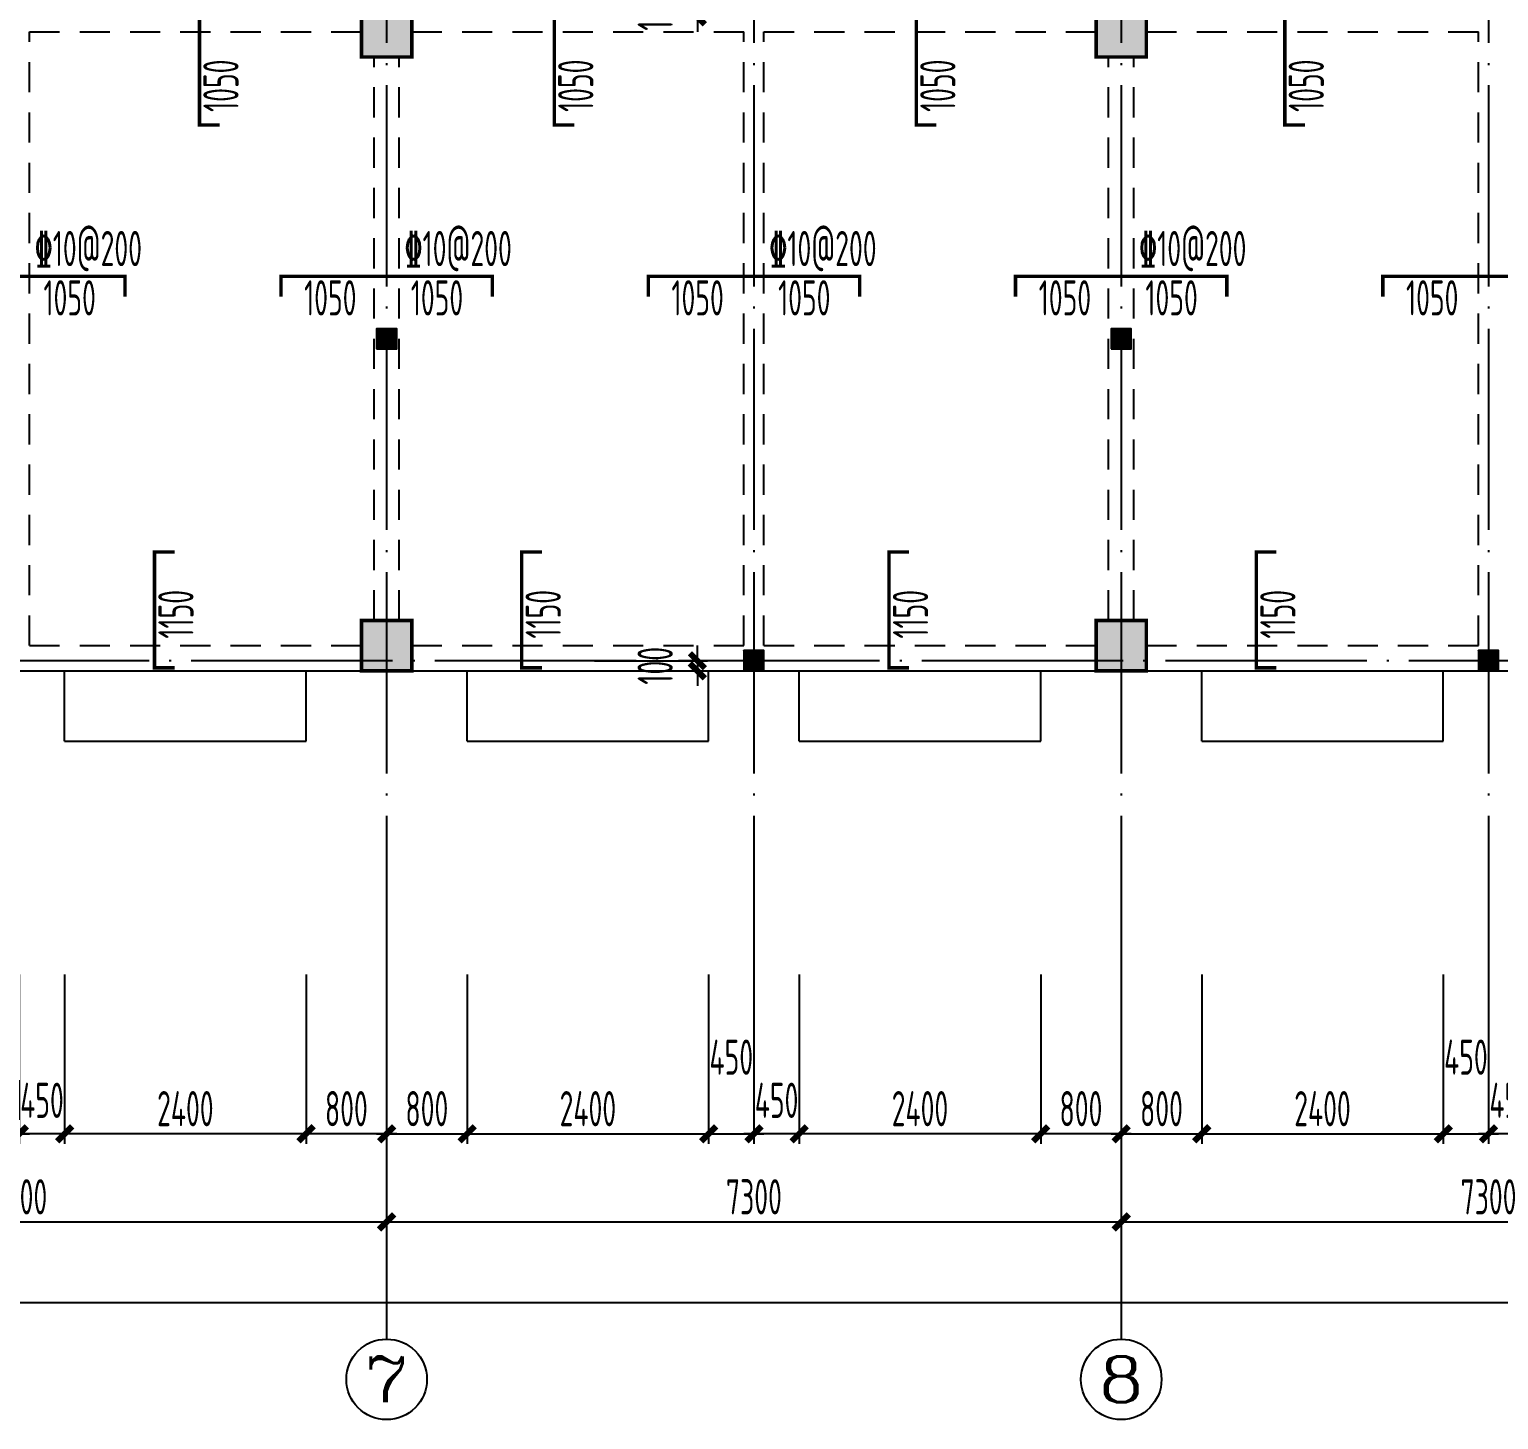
# Model space of a CAD drawing. Extents: x -472319 to -112444, y -516749 to -5704.
# Drawn here: x -264044 to -249444, y -131642 to -117824 of the extents above; entities that cross this region are included whole.
import ezdxf
from ezdxf.enums import TextEntityAlignment as Align

# ---------------------------------------------------------------- set-up
doc = ezdxf.new("R2010")
doc.units = 0
doc.header["$LTSCALE"] = 100
doc.header["$MEASUREMENT"] = 0
for name, pattern in [('3', [5, 3, -2]), ('CENTER', [2, 1.25, -0.25, 0.25, -0.25]), ('DOTE', [2.42, 2, -0.2, 0.02, -0.2])]:
    doc.linetypes.add(name, pattern=pattern)
for name, color, linetype in [('1301', 24, 'Continuous'), ('1305', 1, 'Continuous'), ('1306', 94, 'Continuous'), ('1307', 7, 'Continuous'), ('AXIS', 3, 'Continuous'), ('AXIS_TEXT', 7, 'Continuous'), ('COLUMN', 9, 'Continuous'), ('DOTE', 1, 'CENTER'), ('S_BEAM', 4, 'Continuous'), ('S_BEAMDASH', 134, '3'), ('S_CL', 2, 'Continuous'), ('坡道', 7, 'Continuous')]:
    doc.layers.add(name, color=color, linetype=linetype)
doc.styles.add('_TCH_AXIS', font='COMPLEX', dxfattribs={"bigfont": 'GBCBIG'})
doc.styles.add('COMPLEX', font='COMPLEX')
doc.styles.add('HZ', font='tssdeng.shx', dxfattribs={"width": 0.6, "height": 350, "bigfont": 'a.shx'})
doc.styles.get("Standard").update_dxf_attribs({"font": 'tssdeng.shx', "width": 0.6, "bigfont": 'a.shx'})
doc.dimstyles.new('DIMN', dxfattribs={"dimtxt": 350, "dimasz": 150, "dimexe": 100, "dimexo": 100, "dimgap": 75, "dimtad": 1, "dimdec": 0, "dimzin": 0, "dimdsep": 46, "dimtxsty": 'HZ', "dimblk": 'ARCHTICK', "dimcen": 0.09, "dimdle": 100, "dimclrd": 3, "dimclre": 3, "dimclrt": 7, "dimazin": 2, "dimtfac": 1, "dimtdec": 0, "dimtmove": 2, "dimatfit": 3, "dimldrblk": 'ARCHTICK', "dimfxl": 1, "dimtolj": 1, "dimtzin": 0, "dimarcsym": 0})

# ---------------------------------------------------------------- blocks, each defined once
blk = doc.blocks.new('_ArchTick')
at = {"color": 0, "linetype": 'ByBlock', "const_width": 0.4}
blk.add_lwpolyline([(-0.5, -0.5), (0.5, 0.5)], dxfattribs=at)
blk = doc.blocks.new('*D782')
at = {"layer": 'AXIS', "color": 3, "lineweight": -2, "transparency": 16777216}
for p, q in [((-267794, -128529), (-267794, -129777)), ((-260494, -128529), (-260494, -129777)), ((-267894, -129677), (-260394, -129677))]:
    blk.add_line(p, q, dxfattribs=at)
at = {"layer": 'Defpoints', "color": 0, "transparency": 16777216}
for p in [(-267794, -128429), (-260494, -128429), (-260494, -129677)]:
    blk.add_point(p, dxfattribs=at)
at = {"layer": 'AXIS', "color": 3, "lineweight": -2, "transparency": 16777216, "xscale": 150, "yscale": 150, "zscale": 150, "rotation": 180}
blk.add_blockref('_ArchTick', (-267794, -129677), dxfattribs=at)
at = {"layer": 'AXIS', "color": 3, "lineweight": -2, "transparency": 16777216, "xscale": 150, "yscale": 150, "zscale": 150}
blk.add_blockref('_ArchTick', (-260494, -129677), dxfattribs=at)
at = {"layer": 'AXIS', "color": 7, "transparency": 16777216, "insert": (-264144, -129427), "char_height": 350, "attachment_point": 5, "style": 'HZ'}
blk.add_mtext('\\A1;7300', dxfattribs=at)
blk = doc.blocks.new('*D783')
at = {"layer": 'AXIS', "color": 3, "lineweight": -2, "transparency": 16777216}
for p, q in [((-260494, -128529), (-260494, -129777)), ((-253194, -128529), (-253194, -129777)), ((-260594, -129677), (-253094, -129677))]:
    blk.add_line(p, q, dxfattribs=at)
at = {"layer": 'Defpoints', "color": 0, "transparency": 16777216}
for p in [(-260494, -128429), (-253194, -128429), (-253194, -129677)]:
    blk.add_point(p, dxfattribs=at)
at = {"layer": 'AXIS', "color": 3, "lineweight": -2, "transparency": 16777216, "xscale": 150, "yscale": 150, "zscale": 150, "rotation": 180}
blk.add_blockref('_ArchTick', (-260494, -129677), dxfattribs=at)
at = {"layer": 'AXIS', "color": 3, "lineweight": -2, "transparency": 16777216, "xscale": 150, "yscale": 150, "zscale": 150}
blk.add_blockref('_ArchTick', (-253194, -129677), dxfattribs=at)
at = {"layer": 'AXIS', "color": 7, "transparency": 16777216, "insert": (-256844, -129427), "char_height": 350, "attachment_point": 5, "style": 'HZ'}
blk.add_mtext('\\A1;7300', dxfattribs=at)
blk = doc.blocks.new('*D784')
at = {"layer": 'AXIS', "color": 3, "lineweight": -2, "transparency": 16777216}
for p, q in [((-253194, -128529), (-253194, -129777)), ((-245894, -128529), (-245894, -129777)), ((-253294, -129677), (-245794, -129677))]:
    blk.add_line(p, q, dxfattribs=at)
at = {"layer": 'Defpoints', "color": 0, "transparency": 16777216}
for p in [(-253194, -128429), (-245894, -128429), (-245894, -129677)]:
    blk.add_point(p, dxfattribs=at)
at = {"layer": 'AXIS', "color": 3, "lineweight": -2, "transparency": 16777216, "xscale": 150, "yscale": 150, "zscale": 150, "rotation": 180}
blk.add_blockref('_ArchTick', (-253194, -129677), dxfattribs=at)
at = {"layer": 'AXIS', "color": 3, "lineweight": -2, "transparency": 16777216, "xscale": 150, "yscale": 150, "zscale": 150}
blk.add_blockref('_ArchTick', (-245894, -129677), dxfattribs=at)
at = {"layer": 'AXIS', "color": 7, "transparency": 16777216, "insert": (-249544, -129427), "char_height": 350, "attachment_point": 5, "style": 'HZ'}
blk.add_mtext('\\A1;7300', dxfattribs=at)
blk = doc.blocks.new('*D786')
at = {"layer": 'AXIS', "color": 3, "lineweight": -2, "transparency": 16777216}
for p, q in [((-302694, -128529), (-302694, -130577)), ((-242894, -128529), (-242894, -130577)), ((-302794, -130477), (-242794, -130477))]:
    blk.add_line(p, q, dxfattribs=at)
at = {"layer": 'Defpoints', "color": 0, "transparency": 16777216}
for p in [(-302694, -128429), (-242894, -128429), (-242894, -130477)]:
    blk.add_point(p, dxfattribs=at)
at = {"layer": 'AXIS', "color": 3, "lineweight": -2, "transparency": 16777216, "xscale": 150, "yscale": 150, "zscale": 150, "rotation": 180}
blk.add_blockref('_ArchTick', (-302694, -130477), dxfattribs=at)
at = {"layer": 'AXIS', "color": 3, "lineweight": -2, "transparency": 16777216, "xscale": 150, "yscale": 150, "zscale": 150}
blk.add_blockref('_ArchTick', (-242894, -130477), dxfattribs=at)
at = {"layer": 'AXIS', "color": 7, "transparency": 16777216, "insert": (-272794, -130227), "char_height": 350, "attachment_point": 5, "style": 'HZ'}
blk.add_mtext('\\A1;59800', dxfattribs=at)
blk = doc.blocks.new('_AXISO')
blk.add_circle((0, 0), 0.5)
at = {"layer": 'AXIS_TEXT', "style": 'COMPLEX', "width": 1.041667}
blk.add_attdef('A', text='', height=0.56, dxfattribs=at).set_placement((-0.25, -0.28), (0.25, -0.28), align=Align.FIT)
blk = doc.blocks.new('*D849')
at = {"layer": '1301', "color": 3, "lineweight": -2, "transparency": 16777216}
for p, q in [((-249544, -127219), (-249544, -128901)), ((-249094, -127219), (-249094, -128901)), ((-248994, -128801), (-249644, -128801))]:
    blk.add_line(p, q, dxfattribs=at)
at = {"layer": 'Defpoints', "color": 0, "transparency": 16777216}
for p in [(-249544, -127119), (-249094, -127119), (-249544, -128801)]:
    blk.add_point(p, dxfattribs=at)
at = {"layer": '1301', "color": 3, "lineweight": -2, "transparency": 16777216, "xscale": 150, "yscale": 150, "zscale": 150, "rotation": 180}
blk.add_blockref('_ArchTick', (-249544, -128801), dxfattribs=at)
at = {"layer": '1301', "color": 3, "lineweight": -2, "transparency": 16777216, "xscale": 150, "yscale": 150, "zscale": 150}
blk.add_blockref('_ArchTick', (-249094, -128801), dxfattribs=at)
at = {"layer": '1301', "color": 7, "transparency": 16777216, "insert": (-249319, -128468), "char_height": 350, "attachment_point": 5, "style": 'HZ'}
blk.add_mtext('\\A1;450', dxfattribs=at)
blk = doc.blocks.new('*D850')
at = {"layer": '1301', "color": 3, "lineweight": -2, "transparency": 16777216}
for p, q in [((-253194, -127219), (-253194, -128901)), ((-252394, -127219), (-252394, -128901)), ((-253294, -128801), (-252294, -128801))]:
    blk.add_line(p, q, dxfattribs=at)
at = {"layer": 'Defpoints', "color": 0, "transparency": 16777216}
for p in [(-253194, -127119), (-252394, -127119), (-252394, -128801)]:
    blk.add_point(p, dxfattribs=at)
at = {"layer": '1301', "color": 3, "lineweight": -2, "transparency": 16777216, "xscale": 150, "yscale": 150, "zscale": 150, "rotation": 180}
blk.add_blockref('_ArchTick', (-253194, -128801), dxfattribs=at)
at = {"layer": '1301', "color": 3, "lineweight": -2, "transparency": 16777216, "xscale": 150, "yscale": 150, "zscale": 150}
blk.add_blockref('_ArchTick', (-252394, -128801), dxfattribs=at)
at = {"layer": '1301', "color": 7, "transparency": 16777216, "insert": (-252794, -128551), "char_height": 350, "attachment_point": 5, "style": 'HZ'}
blk.add_mtext('\\A1;800', dxfattribs=at)
blk = doc.blocks.new('*D851')
at = {"layer": '1301', "color": 3, "lineweight": -2, "transparency": 16777216}
for p, q in [((-252394, -127219), (-252394, -128901)), ((-249994, -127219), (-249994, -128901)), ((-252494, -128801), (-249894, -128801))]:
    blk.add_line(p, q, dxfattribs=at)
at = {"layer": 'Defpoints', "color": 0, "transparency": 16777216}
for p in [(-252394, -127119), (-249994, -127119), (-249994, -128801)]:
    blk.add_point(p, dxfattribs=at)
at = {"layer": '1301', "color": 3, "lineweight": -2, "transparency": 16777216, "xscale": 150, "yscale": 150, "zscale": 150, "rotation": 180}
blk.add_blockref('_ArchTick', (-252394, -128801), dxfattribs=at)
at = {"layer": '1301', "color": 3, "lineweight": -2, "transparency": 16777216, "xscale": 150, "yscale": 150, "zscale": 150}
blk.add_blockref('_ArchTick', (-249994, -128801), dxfattribs=at)
at = {"layer": '1301', "color": 7, "transparency": 16777216, "insert": (-251194, -128551), "char_height": 350, "attachment_point": 5, "style": 'HZ'}
blk.add_mtext('\\A1;2400', dxfattribs=at)
blk = doc.blocks.new('*D852')
at = {"layer": '1301', "color": 3, "lineweight": -2, "transparency": 16777216}
for p, q in [((-249994, -127219), (-249994, -128901)), ((-249544, -127219), (-249544, -128901)), ((-250094, -128801), (-249444, -128801))]:
    blk.add_line(p, q, dxfattribs=at)
at = {"layer": 'Defpoints', "color": 0, "transparency": 16777216}
for p in [(-249994, -127119), (-249544, -127119), (-249544, -128801)]:
    blk.add_point(p, dxfattribs=at)
at = {"layer": '1301', "color": 3, "lineweight": -2, "transparency": 16777216, "xscale": 150, "yscale": 150, "zscale": 150, "rotation": 180}
blk.add_blockref('_ArchTick', (-249994, -128801), dxfattribs=at)
at = {"layer": '1301', "color": 3, "lineweight": -2, "transparency": 16777216, "xscale": 150, "yscale": 150, "zscale": 150}
blk.add_blockref('_ArchTick', (-249544, -128801), dxfattribs=at)
at = {"layer": '1301', "color": 7, "transparency": 16777216, "insert": (-249769, -128039), "char_height": 350, "attachment_point": 5, "style": 'HZ'}
blk.add_mtext('\\A1;450', dxfattribs=at)
blk = doc.blocks.new('*D787')
at = {"layer": '1301', "color": 3, "lineweight": -2, "transparency": 16777216}
for p, q in [((-253994, -127219), (-253994, -128901)), ((-253194, -127219), (-253194, -128901)), ((-253094, -128801), (-254094, -128801))]:
    blk.add_line(p, q, dxfattribs=at)
at = {"layer": 'Defpoints', "color": 0, "transparency": 16777216}
for p in [(-253994, -127119), (-253194, -127119), (-253994, -128801)]:
    blk.add_point(p, dxfattribs=at)
at = {"layer": '1301', "color": 3, "lineweight": -2, "transparency": 16777216, "xscale": 150, "yscale": 150, "zscale": 150, "rotation": 180}
blk.add_blockref('_ArchTick', (-253994, -128801), dxfattribs=at)
at = {"layer": '1301', "color": 3, "lineweight": -2, "transparency": 16777216, "xscale": 150, "yscale": 150, "zscale": 150}
blk.add_blockref('_ArchTick', (-253194, -128801), dxfattribs=at)
at = {"layer": '1301', "color": 7, "transparency": 16777216, "insert": (-253594, -128551), "char_height": 350, "attachment_point": 5, "style": 'HZ'}
blk.add_mtext('\\A1;800', dxfattribs=at)
blk = doc.blocks.new('*D788')
at = {"layer": '1301', "color": 3, "lineweight": -2, "transparency": 16777216}
for p, q in [((-256394, -127219), (-256394, -128901)), ((-253994, -127219), (-253994, -128901)), ((-253894, -128801), (-256494, -128801))]:
    blk.add_line(p, q, dxfattribs=at)
at = {"layer": 'Defpoints', "color": 0, "transparency": 16777216}
for p in [(-256394, -127119), (-253994, -127119), (-256394, -128801)]:
    blk.add_point(p, dxfattribs=at)
at = {"layer": '1301', "color": 3, "lineweight": -2, "transparency": 16777216, "xscale": 150, "yscale": 150, "zscale": 150, "rotation": 180}
blk.add_blockref('_ArchTick', (-256394, -128801), dxfattribs=at)
at = {"layer": '1301', "color": 3, "lineweight": -2, "transparency": 16777216, "xscale": 150, "yscale": 150, "zscale": 150}
blk.add_blockref('_ArchTick', (-253994, -128801), dxfattribs=at)
at = {"layer": '1301', "color": 7, "transparency": 16777216, "insert": (-255194, -128551), "char_height": 350, "attachment_point": 5, "style": 'HZ'}
blk.add_mtext('\\A1;2400', dxfattribs=at)
blk = doc.blocks.new('*D789')
at = {"layer": '1301', "color": 3, "lineweight": -2, "transparency": 16777216}
for p, q in [((-256844, -127219), (-256844, -128901)), ((-256394, -127219), (-256394, -128901)), ((-256294, -128801), (-256944, -128801))]:
    blk.add_line(p, q, dxfattribs=at)
at = {"layer": 'Defpoints', "color": 0, "transparency": 16777216}
for p in [(-256844, -127119), (-256394, -127119), (-256844, -128801)]:
    blk.add_point(p, dxfattribs=at)
at = {"layer": '1301', "color": 3, "lineweight": -2, "transparency": 16777216, "xscale": 150, "yscale": 150, "zscale": 150, "rotation": 180}
blk.add_blockref('_ArchTick', (-256844, -128801), dxfattribs=at)
at = {"layer": '1301', "color": 3, "lineweight": -2, "transparency": 16777216, "xscale": 150, "yscale": 150, "zscale": 150}
blk.add_blockref('_ArchTick', (-256394, -128801), dxfattribs=at)
at = {"layer": '1301', "color": 7, "transparency": 16777216, "insert": (-256619, -128468), "char_height": 350, "attachment_point": 5, "style": 'HZ'}
blk.add_mtext('\\A1;450', dxfattribs=at)
blk = doc.blocks.new('*D790')
at = {"layer": '1301', "color": 3, "lineweight": -2, "transparency": 16777216}
for p, q in [((-260494, -127219), (-260494, -128901)), ((-259694, -127219), (-259694, -128901)), ((-260594, -128801), (-259594, -128801))]:
    blk.add_line(p, q, dxfattribs=at)
at = {"layer": 'Defpoints', "color": 0, "transparency": 16777216}
for p in [(-260494, -127119), (-259694, -127119), (-259694, -128801)]:
    blk.add_point(p, dxfattribs=at)
at = {"layer": '1301', "color": 3, "lineweight": -2, "transparency": 16777216, "xscale": 150, "yscale": 150, "zscale": 150, "rotation": 180}
blk.add_blockref('_ArchTick', (-260494, -128801), dxfattribs=at)
at = {"layer": '1301', "color": 3, "lineweight": -2, "transparency": 16777216, "xscale": 150, "yscale": 150, "zscale": 150}
blk.add_blockref('_ArchTick', (-259694, -128801), dxfattribs=at)
at = {"layer": '1301', "color": 7, "transparency": 16777216, "insert": (-260094, -128551), "char_height": 350, "attachment_point": 5, "style": 'HZ'}
blk.add_mtext('\\A1;800', dxfattribs=at)
blk = doc.blocks.new('*D791')
at = {"layer": '1301', "color": 3, "lineweight": -2, "transparency": 16777216}
for p, q in [((-259694, -127219), (-259694, -128901)), ((-257294, -127219), (-257294, -128901)), ((-259794, -128801), (-257194, -128801))]:
    blk.add_line(p, q, dxfattribs=at)
at = {"layer": 'Defpoints', "color": 0, "transparency": 16777216}
for p in [(-259694, -127119), (-257294, -127119), (-257294, -128801)]:
    blk.add_point(p, dxfattribs=at)
at = {"layer": '1301', "color": 3, "lineweight": -2, "transparency": 16777216, "xscale": 150, "yscale": 150, "zscale": 150, "rotation": 180}
blk.add_blockref('_ArchTick', (-259694, -128801), dxfattribs=at)
at = {"layer": '1301', "color": 3, "lineweight": -2, "transparency": 16777216, "xscale": 150, "yscale": 150, "zscale": 150}
blk.add_blockref('_ArchTick', (-257294, -128801), dxfattribs=at)
at = {"layer": '1301', "color": 7, "transparency": 16777216, "insert": (-258494, -128551), "char_height": 350, "attachment_point": 5, "style": 'HZ'}
blk.add_mtext('\\A1;2400', dxfattribs=at)
blk = doc.blocks.new('*D792')
at = {"layer": '1301', "color": 3, "lineweight": -2, "transparency": 16777216}
for p, q in [((-257294, -127219), (-257294, -128901)), ((-256844, -127219), (-256844, -128901)), ((-257394, -128801), (-256744, -128801))]:
    blk.add_line(p, q, dxfattribs=at)
at = {"layer": 'Defpoints', "color": 0, "transparency": 16777216}
for p in [(-257294, -127119), (-256844, -127119), (-256844, -128801)]:
    blk.add_point(p, dxfattribs=at)
at = {"layer": '1301', "color": 3, "lineweight": -2, "transparency": 16777216, "xscale": 150, "yscale": 150, "zscale": 150, "rotation": 180}
blk.add_blockref('_ArchTick', (-257294, -128801), dxfattribs=at)
at = {"layer": '1301', "color": 3, "lineweight": -2, "transparency": 16777216, "xscale": 150, "yscale": 150, "zscale": 150}
blk.add_blockref('_ArchTick', (-256844, -128801), dxfattribs=at)
at = {"layer": '1301', "color": 7, "transparency": 16777216, "insert": (-257069, -128039), "char_height": 350, "attachment_point": 5, "style": 'HZ'}
blk.add_mtext('\\A1;450', dxfattribs=at)
blk = doc.blocks.new('*D809')
at = {"layer": '1301', "color": 3, "lineweight": -2, "transparency": 16777216}
for p, q in [((-261294, -127219), (-261294, -128901)), ((-260494, -127219), (-260494, -128901)), ((-260394, -128801), (-261394, -128801))]:
    blk.add_line(p, q, dxfattribs=at)
at = {"layer": 'Defpoints', "color": 0, "transparency": 16777216}
for p in [(-261294, -127119), (-260494, -127119), (-261294, -128801)]:
    blk.add_point(p, dxfattribs=at)
at = {"layer": '1301', "color": 3, "lineweight": -2, "transparency": 16777216, "xscale": 150, "yscale": 150, "zscale": 150, "rotation": 180}
blk.add_blockref('_ArchTick', (-261294, -128801), dxfattribs=at)
at = {"layer": '1301', "color": 3, "lineweight": -2, "transparency": 16777216, "xscale": 150, "yscale": 150, "zscale": 150}
blk.add_blockref('_ArchTick', (-260494, -128801), dxfattribs=at)
at = {"layer": '1301', "color": 7, "transparency": 16777216, "insert": (-260894, -128551), "char_height": 350, "attachment_point": 5, "style": 'HZ'}
blk.add_mtext('\\A1;800', dxfattribs=at)
blk = doc.blocks.new('*D810')
at = {"layer": '1301', "color": 3, "lineweight": -2, "transparency": 16777216}
for p, q in [((-263694, -127219), (-263694, -128901)), ((-261294, -127219), (-261294, -128901)), ((-261194, -128801), (-263794, -128801))]:
    blk.add_line(p, q, dxfattribs=at)
at = {"layer": 'Defpoints', "color": 0, "transparency": 16777216}
for p in [(-263694, -127119), (-261294, -127119), (-263694, -128801)]:
    blk.add_point(p, dxfattribs=at)
at = {"layer": '1301', "color": 3, "lineweight": -2, "transparency": 16777216, "xscale": 150, "yscale": 150, "zscale": 150, "rotation": 180}
blk.add_blockref('_ArchTick', (-263694, -128801), dxfattribs=at)
at = {"layer": '1301', "color": 3, "lineweight": -2, "transparency": 16777216, "xscale": 150, "yscale": 150, "zscale": 150}
blk.add_blockref('_ArchTick', (-261294, -128801), dxfattribs=at)
at = {"layer": '1301', "color": 7, "transparency": 16777216, "insert": (-262494, -128551), "char_height": 350, "attachment_point": 5, "style": 'HZ'}
blk.add_mtext('\\A1;2400', dxfattribs=at)
blk = doc.blocks.new('*D811')
at = {"layer": '1301', "color": 3, "lineweight": -2, "transparency": 16777216}
for p, q in [((-264144, -127219), (-264144, -128901)), ((-263694, -127219), (-263694, -128901)), ((-263594, -128801), (-264244, -128801))]:
    blk.add_line(p, q, dxfattribs=at)
at = {"layer": 'Defpoints', "color": 0, "transparency": 16777216}
for p in [(-264144, -127119), (-263694, -127119), (-264144, -128801)]:
    blk.add_point(p, dxfattribs=at)
at = {"layer": '1301', "color": 3, "lineweight": -2, "transparency": 16777216, "xscale": 150, "yscale": 150, "zscale": 150, "rotation": 180}
blk.add_blockref('_ArchTick', (-264144, -128801), dxfattribs=at)
at = {"layer": '1301', "color": 3, "lineweight": -2, "transparency": 16777216, "xscale": 150, "yscale": 150, "zscale": 150}
blk.add_blockref('_ArchTick', (-263694, -128801), dxfattribs=at)
at = {"layer": '1301', "color": 7, "transparency": 16777216, "insert": (-263919, -128468), "char_height": 350, "attachment_point": 5, "style": 'HZ'}
blk.add_mtext('\\A1;450', dxfattribs=at)
blk = doc.blocks.new('*D814')
at = {"layer": '1301', "color": 3, "lineweight": -2, "transparency": 16777216}
for p, q in [((-264594, -127219), (-264594, -128901)), ((-264144, -127219), (-264144, -128901)), ((-264694, -128801), (-264044, -128801))]:
    blk.add_line(p, q, dxfattribs=at)
at = {"layer": 'Defpoints', "color": 0, "transparency": 16777216}
for p in [(-264594, -127119), (-264144, -127119), (-264144, -128801)]:
    blk.add_point(p, dxfattribs=at)
at = {"layer": '1301', "color": 3, "lineweight": -2, "transparency": 16777216, "xscale": 150, "yscale": 150, "zscale": 150, "rotation": 180}
blk.add_blockref('_ArchTick', (-264594, -128801), dxfattribs=at)
at = {"layer": '1301', "color": 3, "lineweight": -2, "transparency": 16777216, "xscale": 150, "yscale": 150, "zscale": 150}
blk.add_blockref('_ArchTick', (-264144, -128801), dxfattribs=at)
at = {"layer": '1301', "color": 7, "transparency": 16777216, "insert": (-264369, -128039), "char_height": 350, "attachment_point": 5, "style": 'HZ'}
blk.add_mtext('\\A1;450', dxfattribs=at)
blk = doc.blocks.new('*D882')
at = {"layer": '1301', "color": 3, "lineweight": -2, "transparency": 16777216}
for p, q in [((-257406, -124099), (-257406, -123949)), ((-258429, -124099), (-257306, -124099)), ((-257406, -124099), (-257406, -124199)), ((-258429, -124199), (-257306, -124199)), ((-257406, -124199), (-257406, -124349))]:
    blk.add_line(p, q, dxfattribs=at)
at = {"layer": 'Defpoints', "color": 0, "transparency": 16777216}
for p in [(-258529, -124099), (-258529, -124199), (-257406, -124199)]:
    blk.add_point(p, dxfattribs=at)
at = {"layer": '1301', "color": 3, "lineweight": -2, "transparency": 16777216, "xscale": 150, "yscale": 150, "zscale": 150}
for p, rotation in [((-257406, -124099), 270), ((-257406, -124199), 90)]:
    blk.add_blockref('_ArchTick', p, dxfattribs=dict(at, rotation=rotation))
at = {"layer": '1301', "color": 7, "transparency": 16777216, "insert": (-257825, -124149), "char_height": 350, "attachment_point": 5, "rotation": 90, "style": 'HZ'}
blk.add_mtext('\\A1;100', dxfattribs=at)
blk = doc.blocks.new('*D887')
at = {"layer": '1301', "color": 3, "lineweight": -2, "transparency": 16777216}
for p, q in [((-257406, -117599), (-257406, -117449)), ((-258429, -117599), (-257306, -117599)), ((-257406, -117599), (-257406, -117699)), ((-258429, -117699), (-257306, -117699)), ((-257406, -117699), (-257406, -117849))]:
    blk.add_line(p, q, dxfattribs=at)
at = {"layer": 'Defpoints', "color": 0, "transparency": 16777216}
for p in [(-258529, -117599), (-258529, -117699), (-257406, -117699)]:
    blk.add_point(p, dxfattribs=at)
at = {"layer": '1301', "color": 3, "lineweight": -2, "transparency": 16777216, "xscale": 150, "yscale": 150, "zscale": 150}
for p, rotation in [((-257406, -117599), 270), ((-257406, -117699), 90)]:
    blk.add_blockref('_ArchTick', p, dxfattribs=dict(at, rotation=rotation))
at = {"layer": '1301', "color": 7, "transparency": 16777216, "insert": (-257825, -117649), "char_height": 350, "attachment_point": 5, "rotation": 90, "style": 'HZ'}
blk.add_mtext('\\A1;100', dxfattribs=at)

msp = doc.modelspace()

# ---------------------------------------------------------------- hatches: boundary and pattern name
at = {"layer": 'COLUMN'}
h = msp.add_hatch(dxfattribs=at)
h.set_pattern_fill('ANSI31', color=0)
h.set_pattern_definition([(45, (-311631.33058, 64739.1076), (-0.08838834765, 0.08838834765), [])])
h.paths.add_polyline_path([(-260593.831, -120998.892), (-260393.831, -120998.892), (-260393.831, -120798.892), (-260593.831, -120798.892)])
h = msp.add_hatch(dxfattribs=at)
h.set_pattern_fill('ANSI31', color=0)
h.set_pattern_definition([(45, (-304331.33058, 64739.1076), (-0.08838834765, 0.08838834765), [])])
h.paths.add_polyline_path([(-253293.831, -120998.892), (-253093.831, -120998.892), (-253093.831, -120798.892), (-253293.831, -120798.892)])
h = msp.add_hatch(dxfattribs=at)
h.set_pattern_fill('ANSI31', color=0)
h.set_pattern_definition([(45, (-307981.32863, 61539.10858), (-0.08838834765, 0.08838834765), [])])
h.paths.add_polyline_path([(-256943.829, -124198.891), (-256743.829, -124198.891), (-256743.829, -123998.891), (-256943.829, -123998.891)])
h = msp.add_hatch(dxfattribs=at)
h.set_pattern_fill('ANSI31', color=0)
h.set_pattern_definition([(45, (-300681.32863, 61539.10858), (-0.08838834765, 0.08838834765), [])])
h.paths.add_polyline_path([(-249643.829, -124198.891), (-249443.829, -124198.891), (-249443.829, -123998.891), (-249643.829, -123998.891)])
at = {"layer": 'S_CL'}
h = msp.add_hatch(dxfattribs=at)
h.set_pattern_fill('ANSI31', color=256)
h.set_pattern_definition([(45, (113576.23945, 417478.10849), (-0.088388347648, 0.088388347648), [])])
h.paths.add_polyline_path([(-242793.829, -109698.89), (-242793.829, -109198.89), (-243293.829, -109198.89), (-243293.829, -109698.89)])
h.paths.add_polyline_path([(-242793.829, -115798.891), (-242793.829, -115298.891), (-243293.829, -115298.891), (-243293.829, -115798.891)])
h.paths.add_polyline_path([(-242793.829, -118098.891), (-242793.829, -117598.891), (-243293.829, -117598.891), (-243293.829, -118098.891)])
h.paths.add_polyline_path([(-242793.829, -124198.891), (-242793.829, -123698.891), (-243293.829, -123698.891), (-243293.829, -124198.891)])
h.paths.add_polyline_path([(-245643.829, -109698.89), (-245643.829, -109198.89), (-246143.829, -109198.89), (-246143.829, -109698.89)])
h.paths.add_polyline_path([(-245643.829, -115798.891), (-245643.829, -115298.891), (-246143.829, -115298.891), (-246143.829, -115798.891)])
h.paths.add_polyline_path([(-245643.829, -118098.891), (-245643.829, -117598.891), (-246143.829, -117598.891), (-246143.829, -118098.891)])
h.paths.add_polyline_path([(-245643.829, -124198.891), (-245643.829, -123698.891), (-246143.829, -123698.891), (-246143.829, -124198.891)])
h.paths.add_polyline_path([(-252943.829, -109698.89), (-252943.829, -109198.89), (-253443.829, -109198.89), (-253443.829, -109698.89)])
h.paths.add_polyline_path([(-252943.829, -115798.891), (-252943.829, -115298.891), (-253443.829, -115298.891), (-253443.829, -115798.891)])
h.paths.add_polyline_path([(-252943.829, -118098.891), (-252943.829, -117598.891), (-253443.829, -117598.891), (-253443.829, -118098.891)])
h.paths.add_polyline_path([(-252943.829, -124198.891), (-252943.829, -123698.891), (-253443.829, -123698.891), (-253443.829, -124198.891)])
h.paths.add_polyline_path([(-260243.829, -109698.89), (-260243.829, -109198.89), (-260743.829, -109198.89), (-260743.829, -109698.89)])
h.paths.add_polyline_path([(-260243.829, -115798.891), (-260243.829, -115298.891), (-260743.829, -115298.891), (-260743.829, -115798.891)])
h.paths.add_polyline_path([(-260243.829, -118098.891), (-260243.829, -117598.891), (-260743.829, -117598.891), (-260743.829, -118098.891)])
h.paths.add_polyline_path([(-260243.829, -124198.891), (-260243.829, -123698.891), (-260743.829, -123698.891), (-260743.829, -124198.891)])
h.paths.add_polyline_path([(-267543.829, -109698.89), (-267543.829, -109198.89), (-268043.829, -109198.89), (-268043.829, -109698.89)])
h.paths.add_polyline_path([(-267543.829, -115798.891), (-267543.829, -115298.891), (-268043.829, -115298.891), (-268043.829, -115798.891)])
h.paths.add_polyline_path([(-267543.829, -118098.891), (-267543.829, -117598.891), (-268043.829, -117598.891), (-268043.829, -118098.891)])
h.paths.add_polyline_path([(-267543.829, -124198.891), (-267543.829, -123598.891), (-268043.829, -123598.891), (-268043.829, -124198.891)])
h.paths.add_polyline_path([(-270543.829, -109698.89), (-270543.829, -109198.89), (-271043.829, -109198.89), (-271043.829, -109698.89)])
h.paths.add_polyline_path([(-270543.829, -115798.891), (-270543.829, -115298.891), (-271043.829, -115298.891), (-271043.829, -115798.891)])
h.paths.add_polyline_path([(-277543.831, -109798.89), (-277543.831, -109198.89), (-278043.831, -109198.89), (-278043.831, -109798.89)])
h.paths.add_polyline_path([(-277543.831, -115798.891), (-277543.831, -115298.891), (-278043.831, -115298.891), (-278043.831, -115798.891)])
h.paths.add_polyline_path([(-277543.831, -118098.891), (-277543.831, -117598.891), (-278043.831, -117598.891), (-278043.831, -118098.891)])
h.paths.add_polyline_path([(-277543.831, -124198.891), (-277543.831, -123598.891), (-278043.831, -123598.891), (-278043.831, -124198.891)])
h.paths.add_polyline_path([(-284843.831, -109698.89), (-284843.831, -109198.89), (-285343.831, -109198.89), (-285343.831, -109698.89)])
h.paths.add_polyline_path([(-284843.831, -115798.891), (-284843.831, -115298.891), (-285343.831, -115298.891), (-285343.831, -115798.891)])
h.paths.add_polyline_path([(-284843.831, -118098.891), (-284843.831, -117598.891), (-285343.831, -117598.891), (-285343.831, -118098.891)])
h.paths.add_polyline_path([(-284843.831, -124198.891), (-284843.831, -123698.891), (-285343.831, -123698.891), (-285343.831, -124198.891)])
h.paths.add_polyline_path([(-292143.831, -109698.89), (-292143.831, -109198.89), (-292643.831, -109198.89), (-292643.831, -109698.89)])
h.paths.add_polyline_path([(-292143.831, -115798.891), (-292143.831, -115298.891), (-292643.831, -115298.891), (-292643.831, -115798.891)])
h.paths.add_polyline_path([(-292143.831, -118098.891), (-292143.831, -117598.891), (-292643.831, -117598.891), (-292643.831, -118098.891)])
h.paths.add_polyline_path([(-292143.831, -124198.891), (-292143.831, -123698.891), (-292643.831, -123698.891), (-292643.831, -124198.891)])
h.paths.add_polyline_path([(-299443.831, -109698.89), (-299443.831, -109198.89), (-299943.831, -109198.89), (-299943.831, -109698.89)])
h.paths.add_polyline_path([(-299443.831, -115798.891), (-299443.831, -115298.891), (-299943.831, -115298.891), (-299943.831, -115798.891)])
h.paths.add_polyline_path([(-299443.831, -118098.891), (-299443.831, -117598.891), (-299943.831, -117598.891), (-299943.831, -118098.891)])
h.paths.add_polyline_path([(-299443.831, -124198.891), (-299443.831, -123698.891), (-299943.831, -123698.891), (-299943.831, -124198.891)])
h.paths.add_polyline_path([(-302293.831, -109698.89), (-302293.831, -109198.89), (-302793.831, -109198.89), (-302793.831, -109698.89)])
h.paths.add_polyline_path([(-302293.831, -115798.891), (-302293.831, -115298.891), (-302793.831, -115298.891), (-302793.831, -115798.891)])
h.paths.add_polyline_path([(-302293.831, -118098.891), (-302293.831, -117598.891), (-302793.831, -117598.891), (-302793.831, -118098.891)])
h.paths.add_polyline_path([(-302293.831, -124198.891), (-302293.831, -123698.891), (-302793.831, -123698.891), (-302793.831, -124198.891)])

# ---------------------------------------------------------------- linework, layer by layer
for p, q in [((-263693.829, -124898.891), (-263693.829, -124198.891)), ((-259693.829, -124898.891), (-259693.829, -124198.891)), ((-256393.829, -124898.891), (-256393.829, -124198.891)), ((-252393.829, -124898.891), (-252393.829, -124198.891)), ((-263693.829, -124898.891), (-261293.829, -124898.891)), ((-259693.829, -124898.891), (-257293.829, -124898.891)), ((-256393.829, -124898.891), (-253993.829, -124898.891)), ((-252393.829, -124898.891), (-249993.829, -124898.891))]:
    msp.add_line(p, q)
at = {"layer": '1305', "const_width": 35}
for points in [[(-262153.833, -118773.891), (-262353.833, -118773.891), (-262353.833, -114623.891), (-262153.833, -114623.891)], [(-258627.833, -118773.891), (-258827.833, -118773.891), (-258827.833, -114623.891), (-258627.833, -114623.891)], [(-255030.333, -118773.891), (-255230.333, -118773.891), (-255230.333, -114623.891), (-255030.333, -114623.891)], [(-251368.333, -118773.891), (-251568.333, -118773.891), (-251568.333, -114623.891), (-251368.333, -114623.891)], [(-265193.833, -120478.892), (-265193.833, -120278.891), (-263093.833, -120278.892), (-263093.833, -120478.892)], [(-261543.833, -120478.892), (-261543.833, -120278.891), (-259443.833, -120278.892), (-259443.833, -120478.892)], [(-257893.833, -120478.892), (-257893.833, -120278.892), (-255793.833, -120278.892), (-255793.833, -120478.892)], [(-254243.829, -120478.892), (-254243.829, -120278.892), (-252143.829, -120278.892), (-252143.829, -120478.893)], [(-250593.829, -120478.892), (-250593.829, -120278.892), (-248493.829, -120278.892), (-248493.829, -120478.893)], [(-262601.329, -124168.892), (-262801.329, -124168.892), (-262801.329, -123018.892), (-262601.329, -123018.892)], [(-258951.329, -124168.892), (-259151.329, -124168.892), (-259151.329, -123018.892), (-258951.329, -123018.892)], [(-255301.333, -124168.892), (-255501.333, -124168.892), (-255501.333, -123018.892), (-255301.333, -123018.892)], [(-251651.333, -124168.892), (-251851.333, -124168.892), (-251851.333, -123018.892), (-251651.333, -123018.892)]]:
    msp.add_lwpolyline(points, dxfattribs=at)
at = {"layer": 'AXIS'}
for p, q in [((-260493.829, -128429.282), (-260493.829, -130841.578)), ((-253193.829, -128429.282), (-253193.829, -130841.578))]:
    msp.add_line(p, q, dxfattribs=at)
at = {"layer": 'COLUMN', "color": 0}
for points in [[(-260593.831, -120998.892), (-260393.831, -120998.892), (-260393.831, -120798.892), (-260593.831, -120798.892)], [(-253293.831, -120998.892), (-253093.831, -120998.892), (-253093.831, -120798.892), (-253293.831, -120798.892)], [(-256943.829, -124198.891), (-256743.829, -124198.891), (-256743.829, -123998.891), (-256943.829, -123998.891)], [(-249643.829, -124198.891), (-249443.829, -124198.891), (-249443.829, -123998.891), (-249643.829, -123998.891)]]:
    msp.add_lwpolyline(points, close=True, dxfattribs=at)
at = {"layer": 'DOTE', "linetype": 'DOTE', "ltscale": 10}
for p, q in [((-260493.829, -106279.242), (-260493.829, -128429.282)), ((-256843.829, -106279.242), (-256843.829, -128429.282)), ((-253193.829, -106279.242), (-253193.829, -128429.282)), ((-249543.829, -106279.242), (-249543.829, -128429.282)), ((-241075.018, -124098.89), (-304367.647, -124098.89))]:
    msp.add_line(p, q, dxfattribs=at)
at = {"layer": 'S_BEAM'}
for p, q in [((-264143.829, -124198.891), (-260743.829, -124198.891)), ((-260243.829, -124198.891), (-256843.829, -124198.891)), ((-256843.829, -124198.891), (-253443.829, -124198.891)), ((-252943.829, -124198.891), (-249543.829, -124198.891)), ((-249543.829, -124198.891), (-246143.829, -124198.891))]:
    msp.add_line(p, q, dxfattribs=at)
at = {"layer": 'S_BEAMDASH'}
for p, q in [((-264043.829, -123948.891), (-264043.829, -117848.891)), ((-264043.829, -117848.891), (-260743.829, -117848.891)), ((-260243.829, -117848.891), (-256943.829, -117848.891)), ((-256943.829, -123948.891), (-256943.829, -117848.891)), ((-256743.829, -123948.891), (-256743.829, -117848.891)), ((-256743.829, -117848.891), (-253443.829, -117848.891)), ((-252943.829, -117848.891), (-249643.829, -117848.891)), ((-249643.829, -123948.891), (-249643.829, -117848.891)), ((-260618.829, -123698.891), (-260618.829, -118098.891)), ((-260368.829, -123698.891), (-260368.829, -118098.891)), ((-253318.829, -123698.891), (-253318.829, -118098.891)), ((-253068.829, -123698.891), (-253068.829, -118098.891)), ((-264043.829, -123948.891), (-260743.829, -123948.891)), ((-260243.829, -123948.891), (-256943.829, -123948.891)), ((-256743.829, -123948.891), (-253443.829, -123948.891)), ((-252943.829, -123948.891), (-249643.829, -123948.891))]:
    msp.add_line(p, q, dxfattribs=at)
at = {"layer": 'S_CL', "const_width": 35}
for points in [[(-260243.829, -118098.891), (-260243.829, -117598.891), (-260743.829, -117598.891), (-260743.829, -118098.891)], [(-252943.829, -118098.891), (-252943.829, -117598.891), (-253443.829, -117598.891), (-253443.829, -118098.891)], [(-260243.829, -124198.891), (-260243.829, -123698.891), (-260743.829, -123698.891), (-260743.829, -124198.891)], [(-252943.829, -124198.891), (-252943.829, -123698.891), (-253443.829, -123698.891), (-253443.829, -124198.891)]]:
    msp.add_lwpolyline(points, close=True, dxfattribs=at)
at = {"layer": '坡道'}
for p, q in [((-261293.829, -124898.891), (-261293.829, -124198.891)), ((-257293.829, -124898.891), (-257293.829, -124198.891)), ((-253993.829, -124898.891), (-253993.829, -124198.891)), ((-249993.829, -124898.891), (-249993.829, -124198.891))]:
    msp.add_line(p, q, dxfattribs=at)

# ---------------------------------------------------------------- block references
at = {"layer": 'AXIS'}
ref = msp.add_blockref('_AXISO', (-260493.829, -131241.578), dxfattribs=dict(at, xscale=800, yscale=800, zscale=800))
ref.add_attrib('A', '7', dxfattribs={"layer": 'AXIS_TEXT', "height": 452.548, "style": '_TCH_AXIS', "width": 1.5}).set_placement((-260720.103, -131467.852), (-260267.554, -131467.852), align=Align.FIT)
ref = msp.add_blockref('_AXISO', (-253193.829, -131241.578), dxfattribs=dict(at, xscale=800, yscale=800, zscale=800))
ref.add_attrib('A', '8', dxfattribs={"layer": 'AXIS_TEXT', "height": 452.548, "style": '_TCH_AXIS', "width": 1.5}).set_placement((-253420.103, -131467.852), (-252967.554, -131467.852), align=Align.FIT)

# ---------------------------------------------------------------- texts
at = {"layer": '1306', "width": 0.6}
for s, p in [('1050', (-261965.434, -118644.391)), ('1050', (-258439.434, -118644.391)), ('1050', (-254841.934, -118644.391)), ('1050', (-251179.934, -118644.391)), ('1150', (-262412.93, -123878.892)), ('1150', (-258762.93, -123878.892)), ('1150', (-255112.934, -123878.892)), ('1150', (-251462.934, -123878.892))]:
    msp.add_text(s, height=350, rotation=90, dxfattribs=at).set_placement(p)
for p in [(-263903.833, -120667.292), (-261313.833, -120667.292), (-260253.833, -120667.292), (-257663.833, -120667.292), (-256603.833, -120667.292), (-254013.829, -120667.292), (-252953.829, -120667.292), (-250363.829, -120667.292)]:
    msp.add_text('1050', height=350, dxfattribs=at).set_placement(p)
at = {"layer": '1307', "color": 4, "width": 0.6}
for p in [(-263991.333, -120177.293), (-260316.333, -120177.293), (-256691.333, -120177.293), (-253016.329, -120177.293)]:
    msp.add_text('%%13210@200', height=350, dxfattribs=at).set_placement(p)

# ---------------------------------------------------------------- dimensions: what is measured, and where the dimension line sits
at = {"layer": '1301', "color": 7}
for base, p1, p2, angle, picture, middle in [((-257405.5, -117698.888), (-258528.5, -117598.889), (-258528.5, -117698.888), 90, '*D887', (-257824.5, -117648.889)), ((-257405.5, -124198.889), (-258528.5, -124098.89), (-258528.5, -124198.889), 90, '*D882', (-257824.5, -124148.89)), ((-264143.829, -128800.781), (-264593.829, -127118.539), (-264143.829, -127118.539), 180, '*D814', (-264368.829, -128039)), ((-256843.829, -128800.781), (-257293.829, -127118.539), (-256843.829, -127118.539), 180, '*D792', (-257068.829, -128039)), ((-249543.829, -128800.781), (-249993.829, -127118.539), (-249543.829, -127118.539), 180, '*D852', (-249768.829, -128039))]:
    dim = msp.add_linear_dim(base=base, p1=p1, p2=p2, angle=angle, dimstyle='DIMN', override={"dimfxl": 100}, dxfattribs=at)
    dim.commit()
    dim.dimension.update_dxf_attribs({"geometry": picture, "text_midpoint": middle, "dimtype": 160})
for base, p1, p2, picture, middle in [((-264143.829, -128800.781), (-263693.829, -127118.539), (-264143.829, -127118.539), '*D811', (-263918.829, -128467.5)), ((-256843.829, -128800.781), (-256393.829, -127118.539), (-256843.829, -127118.539), '*D789', (-256618.829, -128467.5)), ((-249543.829, -128800.781), (-249093.829, -127118.539), (-249543.829, -127118.539), '*D849', (-249318.829, -128467.5))]:
    dim = msp.add_linear_dim(base=base, p1=p1, p2=p2, dimstyle='DIMN', override={"dimfxl": 100}, dxfattribs=at)
    dim.commit()
    dim.dimension.update_dxf_attribs({"geometry": picture, "text_midpoint": middle, "dimtype": 160})
for base, p1, p2, picture, middle in [((-263693.829, -128800.781), (-261293.829, -127118.539), (-263693.829, -127118.539), '*D810', (-262493.829, -128550.781)), ((-261293.829, -128800.781), (-260493.829, -127118.539), (-261293.829, -127118.539), '*D809', (-260893.829, -128550.781)), ((-256393.829, -128800.781), (-253993.829, -127118.539), (-256393.829, -127118.539), '*D788', (-255193.829, -128550.781)), ((-253993.829, -128800.781), (-253193.829, -127118.539), (-253993.829, -127118.539), '*D787', (-253593.829, -128550.781))]:
    dim = msp.add_linear_dim(base=base, p1=p1, p2=p2, dimstyle='DIMN', override={"dimfxl": 100}, dxfattribs=at)
    dim.commit()
    dim.dimension.update_dxf_attribs({"geometry": picture, "text_midpoint": middle})
for base, p1, p2, picture, middle in [((-259693.829, -128800.781), (-260493.829, -127118.539), (-259693.829, -127118.539), '*D790', (-260093.829, -128550.781)), ((-257293.829, -128800.781), (-259693.829, -127118.539), (-257293.829, -127118.539), '*D791', (-258493.829, -128550.781)), ((-252393.829, -128800.781), (-253193.829, -127118.539), (-252393.829, -127118.539), '*D850', (-252793.829, -128550.781)), ((-249993.829, -128800.781), (-252393.829, -127118.539), (-249993.829, -127118.539), '*D851', (-251193.829, -128550.781))]:
    dim = msp.add_linear_dim(base=base, p1=p1, p2=p2, angle=180, dimstyle='DIMN', override={"dimfxl": 100}, dxfattribs=at)
    dim.commit()
    dim.dimension.update_dxf_attribs({"geometry": picture, "text_midpoint": middle})
at = {"layer": 'AXIS'}
for p1, p2, distance, picture, middle in [((-302693.829, -128429.282), (-242893.829, -128429.282), -2048, '*D786', (-272793.829, -130227.282)), ((-267793.829, -128429.282), (-260493.829, -128429.282), -1248, '*D782', (-264143.829, -129427.282)), ((-260493.829, -128429.282), (-253193.829, -128429.282), -1248, '*D783', (-256843.829, -129427.282)), ((-253193.829, -128429.282), (-245893.829, -128429.282), -1248, '*D784', (-249543.829, -129427.282))]:
    dim = msp.add_aligned_dim(p1=p1, p2=p2, distance=distance, dimstyle='DIMN', dxfattribs=at)
    dim.commit()
    dim.dimension.update_dxf_attribs({"geometry": picture, "text_midpoint": middle})

doc.saveas('drawing.dxf')
